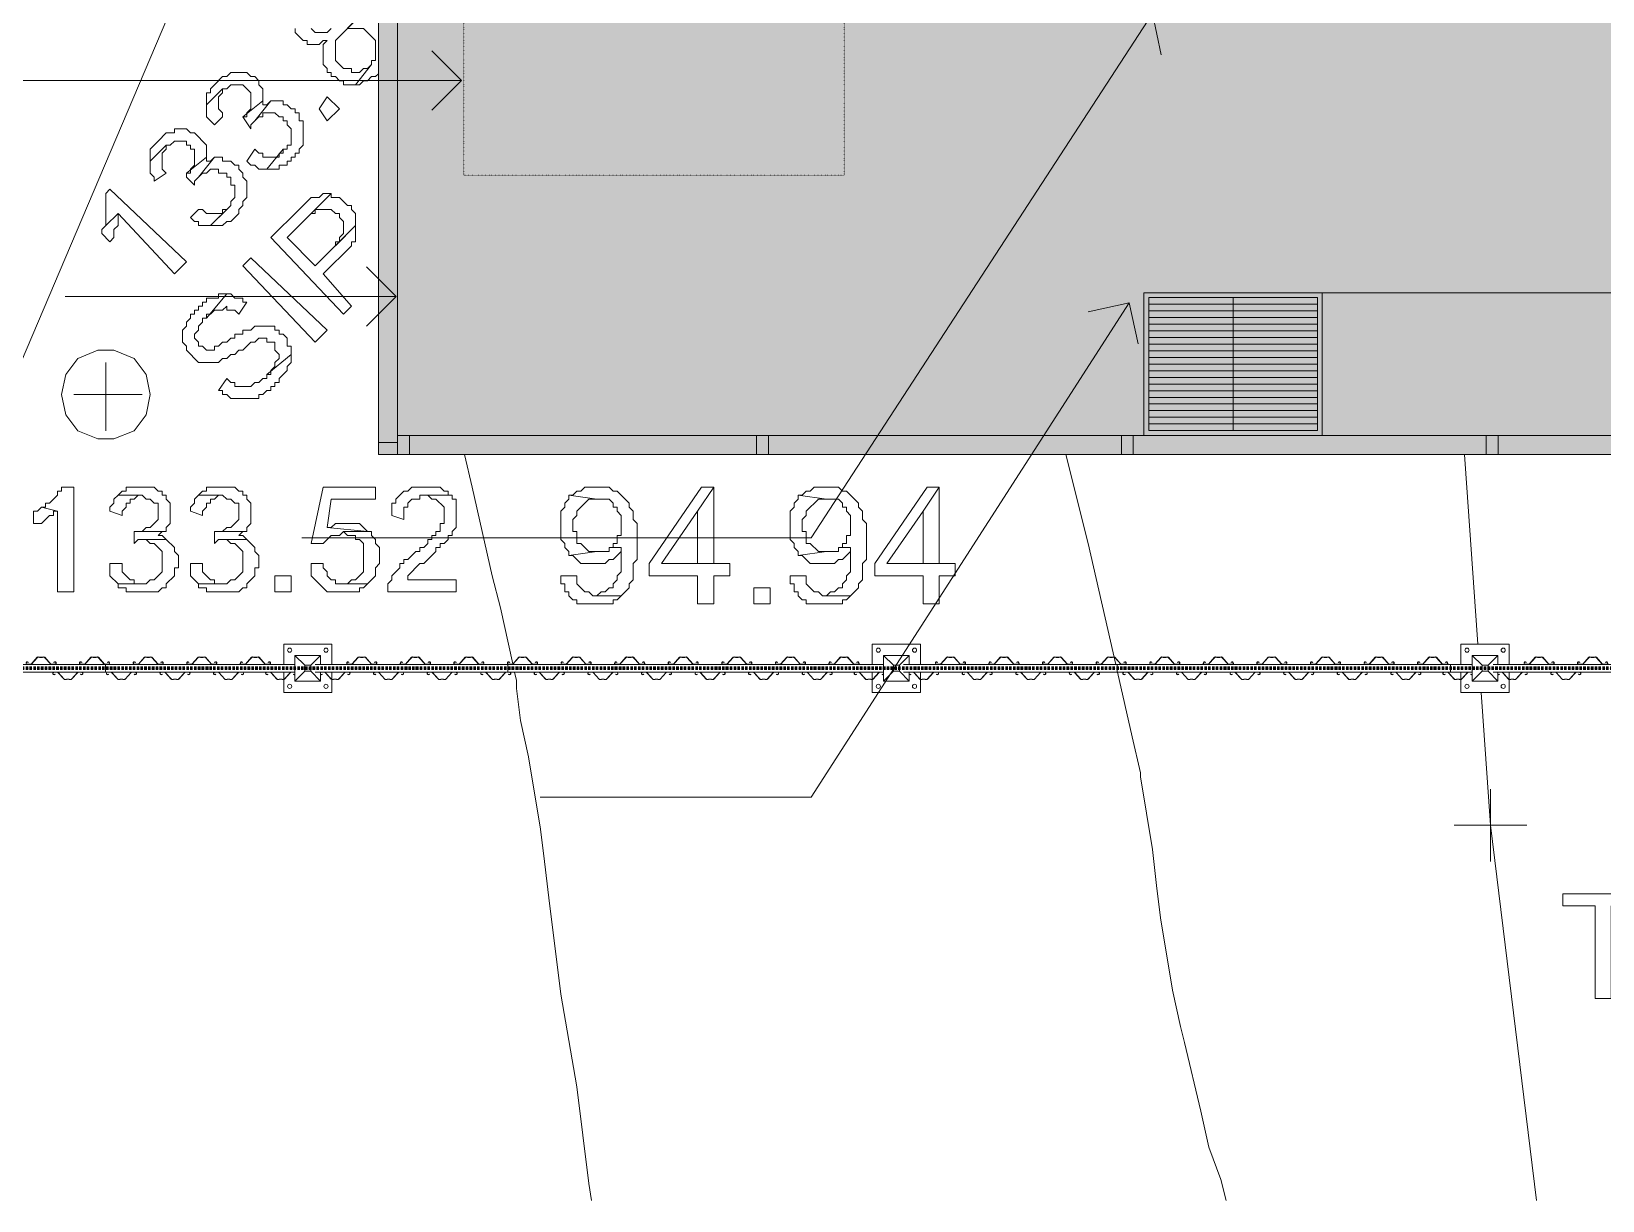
# Model space of a CAD drawing. Header units: millimetres. Extents: x -3370 to 37592, y -25802 to 13127.
# Drawn here: x 824 to 7433, y -12431 to -7512 of the extents above; entities that cross this region are included whole.
import ezdxf

# ---------------------------------------------------------------- set-up
doc = ezdxf.new("R2010")
doc.units = ezdxf.units.MM
doc.linetypes.add('Boundary', pattern=[16, 10, -3, 0, -3])
doc.linetypes.add('Dot - Tight', pattern=[1, 0, -1])
for name, color, linetype, lineweight in [('2 Hoop survey', 8, 'Continuous', 9), ('A-DETL', 90, 'Continuous', 9), ('A-DETL-GENF', 92, 'Continuous', 9), ('A-DETL-HDLN', 90, 'Dot - Tight', 9), ('A-FLOR-HRAL', 11, 'Continuous', 9), ('A-GLAZ-CWMG', 51, 'Continuous', 9), ('C-PROP-LINE', 91, 'Boundary', 70), ('G-ANNO-TEXT', 231, 'Continuous', 9), ('LG Furniture_dwg _2_', 8, 'Continuous', 9), ('图层 01', 7, 'Continuous', 9), ('默认', 18, 'Continuous', 9)]:
    doc.layers.add(name, color=color, linetype=linetype, lineweight=lineweight)

# ---------------------------------------------------------------- blocks, each defined once
blk = doc.blocks.new('Rectangular Mullion - Frame 50 x 150mm-2345534-Lower Ground Floor')
at = {"layer": 'A-GLAZ-CWMG'}
for p, q in [((0, 40), (-50, 40)), ((-50, 40), (-50, -40)), ((0, -40), (0, 40)), ((-50, -40), (0, -40))]:
    blk.add_line(p, q, dxfattribs=at)
blk = doc.blocks.new('2 Hoop survey-1260670-Lower Ground Floor')
at = {"layer": '默认', "color": 9}
for p, q in [((49567.3, 1284.2), (49567.3, 996.3)), ((49567.3, 1148.7), (49431.8, 1148.7)), ((49567.3, 1148.7), (49719.7, 1148.7)), ((55338.5, 98.9), (55282.3, 897.3)), ((51279.6, 13.2), (51279.3, 14.6)), ((55392, -510.7), (55392, -815.5)), ((55392, -663.1), (55239.7, -663.1)), ((55392, -663.1), (55544.4, -663.1))]:
    blk.add_line(p, q, dxfattribs=at)
at = {"layer": '默认', "color": 9, "flags": 128}
for points in [[(48819.4, 34.1), (48805.3, 335.9), (49894.5, 2897.3)], [(50634, 2740.4), (50583.2, 2689.6), (50651, 2689.6), (50701.8, 2638.8), (50701.8, 2554.1), (50684.8, 2554.1), (50684.8, 2537.2), (50617.1, 2452.5), (50634, 2452.5), (50651, 2469.4), (50667.9, 2469.4), (50684.8, 2486.4), (50701.8, 2486.4), (50714.1, 2498.7)], [(51279.1, 15.5), (51260.5, 98.9), (51226.7, 251.3), (51192.8, 386.7), (51108.1, 759.3), (51076.3, 897.3)], [(53815.5, 13.2), (53698.8, 522.2), (53605, 897.3)], [(51610.4, -2242), (51599.2, -2170), (51548.4, -1763.7), (51480.7, -1374.2), (51429.9, -967.8), (51412.9, -815.5), (51396, -680), (51345.2, -375.2), (51311.3, -222.8), (51294.4, -87.4), (51294.4, -53.5), (51286.6, -18.6)], [(54279.8, -2242), (54257.6, -2153.1), (54206.8, -2017.7), (54172.9, -1865.3), (54105.2, -1577.4), (54088.3, -1509.7), (54054.4, -1357.3), (54003.6, -1052.5), (53986.7, -917), (53969.7, -764.7), (53918.9, -459.9), (53918.9, -442.9), (53885.1, -290.6), (53822.7, -18.6)], [(55585.1, -2242), (55392, -663.1), (55352.8, -104.3)]]:
    blk.add_lwpolyline(points, dxfattribs=at)
at = {"layer": '默认', "color": 9}
for points in [[(50363.1, 2689.6), (50363.1, 2672.6), (50397, 2638.8), (50413.9, 2638.8), (50413.9, 2621.8), (50464.7, 2621.8), (50481.6, 2638.8), (50498.6, 2638.8), (50481.6, 2621.8), (50481.6, 2537.2), (50498.6, 2520.2), (50498.6, 2503.3), (50515.5, 2503.3), (50515.5, 2486.4), (50532.4, 2486.4), (50549.4, 2469.4), (50566.3, 2469.4), (50566.3, 2452.5), (50617.1, 2452.5), (50684.8, 2537.2), (50667.9, 2520.2), (50651, 2520.2), (50634, 2503.3), (50600.2, 2503.3), (50600.2, 2520.2), (50566.3, 2520.2), (50532.4, 2554.1), (50532.4, 2638.8), (50634, 2740.4)], [(50515.5, 2689.6), (50498.6, 2672.6), (50447.8, 2672.6), (50430.9, 2689.6)]]:
    blk.add_lwpolyline(points, dxfattribs=at)
for points in [[(50024.5, 2452.5), (50007.5, 2435.6), (50007.5, 2418.6), (49990.6, 2418.6), (49990.6, 2367.8), (50058.3, 2435.6), (50075.3, 2435.6), (50092.2, 2452.5), (50143, 2452.5), (50176.9, 2418.6), (50176.9, 2350.9), (50159.9, 2334), (50159.9, 2317), (50143, 2317), (50227.7, 2384.8), (50227.7, 2435.6), (50210.7, 2452.5), (50210.7, 2469.4), (50193.8, 2486.4), (50176.9, 2486.4), (50159.9, 2503.3), (50092.2, 2503.3), (50075.3, 2486.4), (50058.3, 2486.4)], [(49990.6, 2367.8), (49990.6, 2317), (50024.5, 2283.2), (50058.3, 2317), (50058.3, 2334), (50041.4, 2350.9), (50041.4, 2401.7), (50058.3, 2418.6), (50058.3, 2435.6)], [(50143, 2317), (50176.9, 2266.2), (50176.9, 2283.2), (50193.8, 2300.1), (50261.5, 2384.8), (50244.6, 2367.8), (50227.7, 2367.8), (50227.7, 2384.8)], [(50261.5, 2384.8), (50193.8, 2300.1), (50210.7, 2317), (50227.7, 2317), (50227.7, 2334), (50278.5, 2334), (50295.4, 2317), (50312.3, 2317), (50312.3, 2300.1), (50329.3, 2300.1), (50329.3, 2283.2), (50346.2, 2266.2), (50346.2, 2198.5), (50329.3, 2198.5), (50329.3, 2181.6), (50312.3, 2181.6), (50244.6, 2096.9), (50295.4, 2096.9), (50295.4, 2113.9), (50329.3, 2113.9), (50329.3, 2130.8), (50346.2, 2130.8), (50346.2, 2147.7), (50363.1, 2147.7), (50363.1, 2164.6), (50380.1, 2164.6), (50380.1, 2181.6), (50397, 2198.5), (50397, 2300.1), (50380.1, 2300.1), (50380.1, 2334), (50363.1, 2334), (50363.1, 2350.9), (50346.2, 2350.9), (50329.3, 2367.8), (50312.3, 2367.8), (50312.3, 2384.8)], [(50498.6, 2300.1), (50464.7, 2350.9), (50498.6, 2401.7), (50549.4, 2350.9)], [(49787.4, 2215.4), (49753.6, 2181.6), (49753.6, 2130.8), (49821.3, 2198.5), (49838.2, 2198.5), (49855.1, 2215.4), (49905.9, 2215.4), (49905.9, 2198.5), (49922.9, 2198.5), (49922.9, 2181.6), (49939.8, 2181.6), (49939.8, 2113.9), (49922.9, 2096.9), (49922.9, 2080), (49905.9, 2080), (49990.6, 2147.7), (49990.6, 2198.5), (49939.8, 2249.3), (49922.9, 2249.3), (49905.9, 2266.2), (49855.1, 2266.2), (49855.1, 2249.3), (49821.3, 2249.3)], [(49753.6, 2130.8), (49753.6, 2080), (49770.5, 2063.1), (49770.5, 2046.1), (49821.3, 2080), (49804.4, 2096.9), (49804.4, 2164.6), (49821.3, 2181.6), (49821.3, 2198.5)], [(50193.8, 2181.6), (50159.9, 2130.8), (50176.9, 2113.9), (50193.8, 2113.9), (50210.7, 2096.9), (50244.6, 2096.9), (50312.3, 2181.6), (50312.3, 2164.6), (50295.4, 2164.6), (50295.4, 2147.7), (50227.7, 2147.7), (50227.7, 2164.6), (50210.7, 2164.6)], [(49905.9, 2063.1), (49939.8, 2029.2), (49939.8, 2046.1), (49956.7, 2063.1), (50024.5, 2147.7), (50007.5, 2130.8), (49990.6, 2130.8), (49990.6, 2147.7), (49905.9, 2080)], [(50024.5, 2147.7), (49956.7, 2063.1), (49973.7, 2080), (49990.6, 2080), (50007.5, 2096.9), (50041.4, 2096.9), (50041.4, 2080), (50075.3, 2080), (50075.3, 2063.1), (50092.2, 2063.1), (50092.2, 2029.2), (50109.1, 2029.2), (50109.1, 1978.4), (50092.2, 1961.5), (50092.2, 1944.5), (50007.5, 1859.9), (50058.3, 1859.9), (50075.3, 1876.8), (50092.2, 1876.8), (50126.1, 1910.7), (50126.1, 1927.6), (50143, 1944.5), (50143, 1961.5), (50159.9, 1978.4), (50159.9, 2046.1), (50143, 2063.1), (50143, 2080), (50126.1, 2096.9), (50126.1, 2113.9), (50109.1, 2113.9), (50092.2, 2130.8), (50058.3, 2130.8), (50058.3, 2147.7)], [(49584.2, 2012.3), (49567.3, 1995.3), (49567.3, 1859.9), (49618.1, 1910.7), (49855.1, 1656.7), (49905.9, 1707.5)], [(50380.1, 1927.6), (50261.5, 1809.1), (50566.3, 1487.4), (50600.2, 1521.2), (50481.6, 1656.7), (50600.2, 1775.2), (50600.2, 1792.1), (50617.1, 1792.1), (50617.1, 1859.9), (50447.8, 1690.5), (50329.3, 1809.1), (50515.5, 1995.3), (50481.6, 1995.3), (50464.7, 1978.4), (50430.9, 1978.4)], [(50515.5, 1995.3), (50430.9, 1910.7), (50447.8, 1910.7), (50447.8, 1927.6), (50515.5, 1927.6), (50532.4, 1910.7), (50549.4, 1910.7), (50549.4, 1893.7), (50566.3, 1876.8), (50566.3, 1826), (50549.4, 1809.1), (50549.4, 1792.1), (50532.4, 1792.1), (50532.4, 1775.2), (50617.1, 1859.9), (50617.1, 1910.7), (50600.2, 1927.6), (50600.2, 1944.5), (50583.2, 1944.5), (50549.4, 1978.4), (50515.5, 1978.4)], [(49956.7, 1927.6), (49922.9, 1893.7), (49939.8, 1876.8), (49956.7, 1876.8), (49956.7, 1859.9), (50007.5, 1859.9), (50075.3, 1927.6), (50058.3, 1927.6), (50058.3, 1910.7), (49990.6, 1910.7), (49973.7, 1927.6)], [(49567.3, 1859.9), (49550.4, 1842.9), (49550.4, 1826), (49584.2, 1792.1), (49601.2, 1809.1), (49601.2, 1842.9), (49618.1, 1859.9), (49618.1, 1910.7)], [(50447.8, 1368.8), (50143, 1690.5), (50176.9, 1724.4), (50498.6, 1419.6)], [(49956.7, 1504.3), (49939.8, 1504.3), (49939.8, 1487.4), (49922.9, 1487.4), (49922.9, 1470.4), (49905.9, 1453.5), (49905.9, 1436.6), (49889, 1419.6), (49889, 1368.8), (49905.9, 1351.9), (49905.9, 1335), (49956.7, 1284.2), (50041.4, 1284.2), (50058.3, 1301.1), (50075.3, 1301.1), (50092.2, 1318), (50109.1, 1318), (50126.1, 1335), (50143, 1335), (50176.9, 1368.8), (50193.8, 1368.8), (50210.7, 1385.8), (50244.6, 1385.8), (50244.6, 1368.8), (50278.5, 1368.8), (50278.5, 1335), (50295.4, 1318), (50295.4, 1301.1), (50278.5, 1284.2), (50278.5, 1267.2), (50261.5, 1250.3), (50261.5, 1233.4), (50244.6, 1233.4), (50346.2, 1318), (50346.2, 1351.9), (50329.3, 1351.9), (50329.3, 1385.8), (50312.3, 1402.7), (50295.4, 1402.7), (50295.4, 1419.6), (50278.5, 1419.6), (50278.5, 1436.6), (50193.8, 1436.6), (50176.9, 1419.6), (50143, 1419.6), (50143, 1402.7), (50109.1, 1402.7), (50109.1, 1385.8), (50092.2, 1385.8), (50075.3, 1368.8), (50058.3, 1368.8), (50041.4, 1351.9), (50024.5, 1351.9), (50024.5, 1335), (49990.6, 1335), (49973.7, 1351.9), (49956.7, 1351.9), (49956.7, 1368.8), (49939.8, 1385.8), (49939.8, 1402.7), (49956.7, 1419.6), (49956.7, 1436.6), (49973.7, 1453.5), (49973.7, 1470.4), (49990.6, 1470.4), (50075.3, 1572), (50041.4, 1572), (50041.4, 1555.1), (49990.6, 1555.1), (49990.6, 1538.1), (49973.7, 1538.1), (49973.7, 1521.2), (49956.7, 1521.2)], [(50075.3, 1572), (49990.6, 1470.4), (49990.6, 1487.4), (50007.5, 1487.4), (50024.5, 1504.3), (50058.3, 1504.3), (50075.3, 1521.2), (50075.3, 1504.3), (50109.1, 1504.3), (50126.1, 1487.4), (50159.9, 1538.1), (50143, 1538.1), (50143, 1555.1), (50109.1, 1555.1), (50092.2, 1572)], [(49736.6, 1064), (49753.6, 1148.7), (49736.6, 1233.4), (49685.8, 1301.1), (49601.2, 1335), (49533.4, 1335), (49448.8, 1301.1), (49398, 1233.4), (49381, 1148.7), (49398, 1064), (49448.8, 996.3), (49533.4, 962.4), (49601.2, 962.4), (49685.8, 996.3)], [(50075.3, 1216.4), (50041.4, 1165.6), (50058.3, 1165.6), (50058.3, 1148.7), (50075.3, 1148.7), (50092.2, 1131.8), (50210.7, 1131.8), (50210.7, 1148.7), (50227.7, 1148.7), (50244.6, 1165.6), (50261.5, 1165.6), (50261.5, 1182.6), (50278.5, 1182.6), (50278.5, 1199.5), (50295.4, 1199.5), (50295.4, 1216.4), (50329.3, 1250.3), (50329.3, 1267.2), (50346.2, 1284.2), (50346.2, 1318), (50244.6, 1233.4), (50244.6, 1216.4), (50227.7, 1216.4), (50210.7, 1199.5), (50193.8, 1199.5), (50176.9, 1182.6), (50109.1, 1182.6), (50109.1, 1199.5), (50092.2, 1199.5)], [(49431.8, 759.3), (49381, 759.3), (49381, 742.3), (49364.1, 742.3), (49364.1, 725.4), (49330.2, 691.5), (49313.3, 691.5), (49313.3, 674.6), (49296.4, 674.6), (49364.1, 657.7), (49364.1, 319), (49431.8, 319)], [(49719.7, 759.3), (49652, 759.3), (49652, 742.3), (49635, 742.3), (49618.1, 725.4), (49719.7, 725.4), (49736.6, 708.5), (49753.6, 708.5), (49770.5, 691.5), (49787.4, 691.5), (49787.4, 623.8), (49753.6, 589.9), (49736.6, 589.9), (49719.7, 573), (49821.3, 573), (49821.3, 589.9), (49838.2, 606.9), (49838.2, 691.5), (49821.3, 708.5), (49821.3, 725.4), (49804.4, 725.4), (49804.4, 742.3), (49787.4, 742.3), (49770.5, 759.3)], [(50058.3, 759.3), (49990.6, 759.3), (49990.6, 742.3), (49973.7, 742.3), (49956.7, 725.4), (50058.3, 725.4), (50075.3, 708.5), (50092.2, 708.5), (50109.1, 691.5), (50126.1, 691.5), (50126.1, 623.8), (50092.2, 589.9), (50075.3, 589.9), (50058.3, 573), (50159.9, 573), (50159.9, 589.9), (50176.9, 606.9), (50176.9, 691.5), (50159.9, 708.5), (50159.9, 725.4), (50143, 725.4), (50143, 742.3), (50126.1, 742.3), (50109.1, 759.3)], [(50701.8, 759.3), (50481.6, 759.3), (50430.9, 522.2), (50481.6, 522.2), (50515.5, 556.1), (50549.4, 556.1), (50566.3, 573), (50667.9, 573), (50498.6, 589.9), (50515.5, 708.5), (50701.8, 708.5)], [(50905, 759.3), (50854.2, 759.3), (50837.2, 742.3), (50820.3, 742.3), (50786.4, 708.5), (50786.4, 691.5), (50769.5, 691.5), (50769.5, 640.7), (50820.3, 623.8), (50820.3, 674.6), (50837.2, 674.6), (50837.2, 691.5), (50854.2, 708.5), (50888, 708.5), (50888, 725.4), (51006.6, 725.4), (51006.6, 742.3), (50989.6, 742.3), (50972.7, 759.3)], [(51633.1, 759.3), (51582.3, 759.3), (51565.3, 742.3), (51548.4, 742.3), (51531.5, 725.4), (51514.5, 725.4), (51633.1, 708.5), (51683.8, 708.5), (51700.8, 691.5), (51700.8, 674.6), (51717.7, 674.6), (51717.7, 657.7), (51734.6, 640.7), (51734.6, 556.1), (51717.7, 556.1), (51717.7, 522.2), (51700.8, 522.2), (51700.8, 505.3), (51734.6, 505.3), (51734.6, 403.7), (51717.7, 386.7), (51717.7, 369.8), (51700.8, 352.9), (51700.8, 335.9), (51683.8, 335.9), (51666.9, 319), (51650, 319), (51633.1, 302.1), (51734.6, 302.1), (51768.5, 335.9), (51768.5, 352.9), (51785.4, 369.8), (51785.4, 437.5), (51802.4, 454.5), (51802.4, 606.9), (51785.4, 623.8), (51785.4, 657.7), (51768.5, 674.6), (51768.5, 691.5), (51717.7, 742.3), (51700.8, 742.3), (51683.8, 759.3)], [(52124.1, 759.3), (52056.4, 657.7), (52056.4, 437.5), (52124.1, 437.5), (52124.1, 759.3), (52073.3, 759.3), (51853.2, 437.5), (51853.2, 386.7), (52056.4, 386.7), (52056.4, 268.2), (52124.1, 268.2), (52124.1, 386.7), (52191.8, 386.7), (52191.8, 437.5), (51904, 437.5), (52056.4, 657.7)], [(52598.2, 759.3), (52547.4, 759.3), (52530.5, 742.3), (52513.5, 742.3), (52496.6, 725.4), (52479.7, 725.4), (52598.2, 708.5), (52649, 708.5), (52665.9, 691.5), (52665.9, 674.6), (52682.9, 674.6), (52682.9, 657.7), (52699.8, 640.7), (52699.8, 556.1), (52682.9, 556.1), (52682.9, 522.2), (52665.9, 522.2), (52665.9, 505.3), (52699.8, 505.3), (52699.8, 403.7), (52682.9, 386.7), (52682.9, 369.8), (52665.9, 352.9), (52665.9, 335.9), (52649, 335.9), (52632.1, 319), (52615.1, 319), (52598.2, 302.1), (52699.8, 302.1), (52733.7, 335.9), (52733.7, 352.9), (52750.6, 369.8), (52750.6, 437.5), (52767.5, 454.5), (52767.5, 606.9), (52750.6, 623.8), (52750.6, 657.7), (52733.7, 674.6), (52733.7, 691.5), (52682.9, 742.3), (52665.9, 742.3), (52649, 759.3)], [(53072.3, 759.3), (53004.6, 657.7), (53004.6, 437.5), (53072.3, 437.5), (53072.3, 759.3), (53021.5, 759.3), (52801.4, 437.5), (52801.4, 386.7), (53004.6, 386.7), (53004.6, 268.2), (53072.3, 268.2), (53072.3, 386.7), (53140, 386.7), (53140, 437.5), (52852.2, 437.5), (53004.6, 657.7)], [(49296.4, 674.6), (49279.4, 657.7), (49262.5, 657.7), (49262.5, 606.9), (49296.4, 606.9), (49330.2, 640.7), (49347.2, 640.7), (49347.2, 657.7), (49364.1, 657.7)], [(49618.1, 725.4), (49601.2, 708.5), (49601.2, 691.5), (49584.2, 674.6), (49584.2, 657.7), (49635, 640.7), (49635, 657.7), (49652, 674.6), (49652, 691.5), (49668.9, 691.5), (49668.9, 708.5), (49685.8, 708.5), (49702.8, 725.4)], [(49956.7, 725.4), (49939.8, 708.5), (49939.8, 691.5), (49922.9, 674.6), (49922.9, 657.7), (49973.7, 640.7), (49973.7, 657.7), (49990.6, 674.6), (49990.6, 691.5), (50007.5, 691.5), (50007.5, 708.5), (50024.5, 708.5), (50041.4, 725.4)], [(51023.5, 725.4), (50921.9, 725.4), (50938.8, 708.5), (50955.8, 708.5), (50989.6, 674.6), (50989.6, 606.9), (50972.7, 606.9), (50972.7, 573), (50955.8, 573), (50955.8, 556.1), (50938.8, 556.1), (50938.8, 539.1), (50921.9, 539.1), (50921.9, 522.2), (50905, 505.3), (50888, 505.3), (50888, 488.3), (50871.1, 488.3), (50837.2, 454.5), (50820.3, 454.5), (50820.3, 437.5), (50803.4, 437.5), (50803.4, 420.6), (50769.5, 386.7), (50769.5, 369.8), (50752.6, 352.9), (50752.6, 319), (51040.4, 319), (51040.4, 369.8), (50837.2, 369.8), (50837.2, 386.7), (50888, 437.5), (50905, 437.5), (50955.8, 488.3), (50955.8, 505.3), (50972.7, 505.3), (50972.7, 522.2), (50989.6, 522.2), (51006.6, 539.1), (51006.6, 556.1), (51023.5, 556.1), (51023.5, 573), (51040.4, 589.9), (51040.4, 708.5), (51023.5, 708.5)], [(51514.5, 725.4), (51514.5, 708.5), (51497.6, 691.5), (51497.6, 674.6), (51480.7, 657.7), (51480.7, 539.1), (51497.6, 522.2), (51497.6, 505.3), (51514.5, 488.3), (51514.5, 471.4), (51633.1, 488.3), (51599.2, 488.3), (51565.3, 522.2), (51548.4, 522.2), (51548.4, 573), (51531.5, 573), (51531.5, 623.8), (51548.4, 640.7), (51548.4, 657.7), (51599.2, 708.5), (51633.1, 708.5)], [(52479.7, 725.4), (52479.7, 708.5), (52462.7, 691.5), (52462.7, 674.6), (52445.8, 657.7), (52445.8, 539.1), (52462.7, 522.2), (52462.7, 505.3), (52479.7, 488.3), (52479.7, 471.4), (52598.2, 488.3), (52564.3, 488.3), (52530.5, 522.2), (52513.5, 522.2), (52513.5, 573), (52496.6, 573), (52496.6, 623.8), (52513.5, 640.7), (52513.5, 657.7), (52564.3, 708.5), (52598.2, 708.5)], [(50583.2, 606.9), (50532.4, 606.9), (50515.5, 589.9), (50498.6, 589.9), (50667.9, 573), (50634, 606.9)], [(49821.3, 539.1), (49736.6, 539.1), (49753.6, 522.2), (49770.5, 522.2), (49804.4, 488.3), (49804.4, 403.7), (49770.5, 369.8), (49753.6, 369.8), (49736.6, 352.9), (49618.1, 352.9), (49618.1, 335.9), (49652, 335.9), (49652, 319), (49787.4, 319), (49804.4, 335.9), (49821.3, 335.9), (49821.3, 352.9), (49855.1, 386.7), (49855.1, 420.6), (49872.1, 420.6), (49872.1, 471.4), (49855.1, 488.3), (49855.1, 505.3)], [(49685.8, 573), (49685.8, 522.2), (49702.8, 539.1), (49821.3, 539.1), (49804.4, 556.1), (49787.4, 556.1), (49804.4, 573)], [(50159.9, 539.1), (50075.3, 539.1), (50092.2, 522.2), (50109.1, 522.2), (50143, 488.3), (50143, 403.7), (50109.1, 369.8), (50092.2, 369.8), (50075.3, 352.9), (49956.7, 352.9), (49956.7, 335.9), (49990.6, 335.9), (49990.6, 319), (50126.1, 319), (50143, 335.9), (50159.9, 335.9), (50159.9, 352.9), (50193.8, 386.7), (50193.8, 420.6), (50210.7, 420.6), (50210.7, 471.4), (50193.8, 488.3), (50193.8, 505.3)], [(50024.5, 573), (50024.5, 522.2), (50041.4, 539.1), (50159.9, 539.1), (50143, 556.1), (50126.1, 556.1), (50143, 573)], [(50684.8, 573), (50566.3, 573), (50583.2, 556.1), (50617.1, 556.1), (50617.1, 539.1), (50634, 539.1), (50651, 522.2), (50651, 403.7), (50617.1, 369.8), (50600.2, 369.8), (50583.2, 352.9), (50667.9, 352.9), (50701.8, 386.7), (50701.8, 420.6), (50718.7, 437.5), (50718.7, 505.3), (50701.8, 522.2), (50701.8, 539.1), (50684.8, 556.1)], [(51683.8, 505.3), (51683.8, 488.3), (51633.1, 488.3), (51514.5, 471.4), (51531.5, 471.4), (51565.3, 437.5), (51666.9, 437.5), (51683.8, 454.5), (51700.8, 454.5), (51734.6, 488.3), (51734.6, 505.3)], [(52649, 505.3), (52649, 488.3), (52598.2, 488.3), (52479.7, 471.4), (52496.6, 471.4), (52530.5, 437.5), (52632.1, 437.5), (52649, 454.5), (52665.9, 454.5), (52699.8, 488.3), (52699.8, 505.3)], [(49635, 437.5), (49584.2, 437.5), (49584.2, 386.7), (49618.1, 352.9), (49685.8, 352.9), (49685.8, 369.8), (49668.9, 369.8), (49635, 403.7)], [(49973.7, 437.5), (49922.9, 437.5), (49922.9, 386.7), (49956.7, 352.9), (50024.5, 352.9), (50024.5, 369.8), (50007.5, 369.8), (49973.7, 403.7)], [(50481.6, 437.5), (50430.9, 437.5), (50430.9, 386.7), (50498.6, 319), (50634, 319), (50634, 335.9), (50651, 335.9), (50667.9, 352.9), (50532.4, 352.9), (50532.4, 369.8), (50515.5, 369.8), (50498.6, 386.7), (50498.6, 403.7), (50481.6, 420.6)], [(50278.5, 319), (50278.5, 386.7), (50346.2, 386.7), (50346.2, 319)], [(51548.4, 386.7), (51480.7, 386.7), (51480.7, 352.9), (51497.6, 352.9), (51497.6, 319), (51514.5, 319), (51514.5, 302.1), (51531.5, 285.2), (51548.4, 285.2), (51548.4, 268.2), (51700.8, 268.2), (51700.8, 285.2), (51717.7, 285.2), (51734.6, 302.1), (51616.1, 302.1), (51599.2, 319), (51582.3, 319), (51548.4, 352.9)], [(52293.4, 268.2), (52293.4, 335.9), (52361.1, 335.9), (52361.1, 268.2)], [(52513.5, 386.7), (52445.8, 386.7), (52445.8, 352.9), (52462.7, 352.9), (52462.7, 319), (52479.7, 319), (52479.7, 302.1), (52496.6, 285.2), (52513.5, 285.2), (52513.5, 268.2), (52665.9, 268.2), (52665.9, 285.2), (52682.9, 285.2), (52699.8, 302.1), (52581.3, 302.1), (52564.3, 319), (52547.4, 319), (52513.5, 352.9)], [(56052.4, -950.9), (55696.8, -950.9), (55696.8, -1001.7), (55832.3, -1001.7), (55832.3, -1391.2), (55900, -1391.2), (55900, -1001.7), (56052.4, -1001.7)]]:
    blk.add_lwpolyline(points, close=True, dxfattribs=at)
blk = doc.blocks.new('栏杆扶手 - Left Side-1798714-Lower Ground Floor')
at = {"layer": 'A-FLOR-HRAL'}
for p, q in [((-15.9, 57.8), (-15.9, 43.2)), ((-15.1, 43.2), (-15.1, 57.8)), ((-14.8, 40.8), (13.9, 15.1)), ((14.4, 15.7), (-14.3, 41.4)), ((-6.8, 54.4), (-6.2, 53.8)), ((-15.9, -43.2), (-15.9, -57.8)), ((-15.1, -57.8), (-15.1, -43.2)), ((13.9, -15.1), (-14.8, -40.8)), ((-14.3, -41.4), (14.4, -15.7)), ((-6.2, -53.8), (-6.8, -54.4))]:
    blk.add_line(p, q, dxfattribs=at)
for centre, radius, start, end in [((-10.2, 57.8), 5.65, 314.74048, 180), ((-12.7, 43.2), 3.17, 180, 228.15416), ((-10.2, 57.8), 4.86, 314.69807, 180), ((-12.7, 43.2), 2.38, 180, 228.15292), ((64.6, 0), 51, 166.51294, 193.48706), ((11.9, 12.6), 3.18, 346.51294, 50.78426), ((11.9, 12.6), 3.97, 346.51294, 50.78426), ((64.6, 0), 50.2, 166.51294, 193.48706), ((-12.7, -43.2), 3.17, 131.84584, 180), ((-10.2, -57.8), 5.65, 180, 45.25952), ((-12.7, -43.2), 2.38, 131.84708, 180), ((-10.2, -57.8), 4.86, 180, 45.30193), ((11.9, -12.6), 3.17, 309.21574, 13.48706), ((11.9, -12.6), 3.97, 309.21574, 13.48706)]:
    blk.add_arc(centre, radius, start, end, dxfattribs=at)
blk = doc.blocks.new('栏杆扶手 - Right Side-V1-Lower Ground Floor')
at = {"layer": 'A-FLOR-HRAL'}
for p, q in [((14.3, 41.4), (-14.4, 15.7)), ((-13.9, 15.1), (14.8, 40.8)), ((6.2, 53.8), (6.8, 54.4)), ((15.1, 57.8), (15.1, 43.2)), ((15.9, 43.2), (15.9, 57.8)), ((-14.4, -15.7), (14.3, -41.4)), ((14.8, -40.8), (-13.9, -15.1)), ((6.8, -54.4), (6.2, -53.8)), ((15.1, -43.2), (15.1, -57.8)), ((15.9, -57.8), (15.9, -43.2))]:
    blk.add_line(p, q, dxfattribs=at)
for centre, radius, start, end in [((-11.9, 12.6), 3.97, 129.21574, 193.48706), ((-64.6, 0), 50.2, 346.51294, 13.48706), ((-11.9, 12.6), 3.17, 129.21574, 193.48706), ((-64.6, 0), 51, 346.51294, 13.48706), ((10.2, 57.8), 5.65, 360, 225.25952), ((10.2, 57.8), 4.86, 0, 225.30193), ((12.7, 43.2), 2.38, 311.84708, 0), ((12.7, 43.2), 3.17, 311.84584, 0), ((-11.9, -12.6), 3.97, 166.51294, 230.78426), ((-11.9, -12.6), 3.18, 166.51294, 230.78426), ((10.2, -57.8), 5.65, 134.74048, 360), ((10.2, -57.8), 4.86, 134.69807, 0), ((12.7, -43.2), 2.38, 0, 48.15292), ((12.7, -43.2), 3.17, 0, 48.15416)]:
    blk.add_arc(centre, radius, start, end, dxfattribs=at)
blk = doc.blocks.new('栏杆扶手 - Right Side-V2-Lower Ground Floor')
at = {"layer": 'A-FLOR-HRAL'}
for p, q in [((14.3, 41.4), (-14.4, 15.7)), ((-13.9, 15.1), (14.8, 40.8)), ((6.2, 53.8), (6.8, 54.4)), ((15.1, 57.8), (15.1, 43.2)), ((15.9, 43.2), (15.9, 57.8)), ((-14.4, -15.7), (14.3, -41.4)), ((14.8, -40.8), (-13.9, -15.1)), ((6.8, -54.4), (6.2, -53.8)), ((15.1, -43.2), (15.1, -57.8)), ((15.9, -57.8), (15.9, -43.2))]:
    blk.add_line(p, q, dxfattribs=at)
for centre, radius, start, end in [((-11.9, 12.6), 3.97, 129.21574, 193.48706), ((-64.6, 0), 50.2, 346.51294, 13.48706), ((-11.9, 12.6), 3.17, 129.21574, 193.48706), ((-64.6, 0), 51, 346.51294, 13.48706), ((10.2, 57.8), 5.65, 360, 225.25952), ((10.2, 57.8), 4.86, 0, 225.30193), ((12.7, 43.2), 2.38, 311.84708, 0), ((12.7, 43.2), 3.17, 311.84584, 0), ((-11.9, -12.6), 3.97, 166.51294, 230.78426), ((-11.9, -12.6), 3.18, 166.51294, 230.78426), ((10.2, -57.8), 5.65, 134.74048, 205.13408), ((10.2, -57.8), 4.86, 134.69807, 205.10492), ((12.7, -43.2), 2.38, 0, 48.15292), ((10.2, -57.8), 4.86, 331.83726, 0), ((12.7, -43.2), 3.17, 0, 48.15416), ((10.2, -57.8), 5.65, 345.92128, 360)]:
    blk.add_arc(centre, radius, start, end, dxfattribs=at)
blk = doc.blocks.new('栏杆扶手 - Surface-Mounted Center-1798717-Lower Ground Floor')
at = {"layer": 'A-FLOR-HRAL'}
for p, q in [((-15.875, 101.6), (-101.6, 101.6)), ((-101.6, 101.6), (-101.6, -101.6)), ((101.6, 101.6), (15.875, 101.6)), ((101.6, -101.6), (101.6, 101.6)), ((-53.975, 53.975), (53.975, 53.975)), ((-53.975, 53.975), (-12.7, 12.7)), ((-53.975, -53.975), (-53.975, 53.975)), ((53.975, 53.975), (-53.975, 53.975)), ((-53.975, 53.975), (-53.975, -53.975)), ((12.7, 12.7), (-12.7, 12.7)), ((-12.7, 12.7), (-12.7, -12.7)), ((12.7, 12.7), (53.975, 53.975)), ((12.7, -12.7), (12.7, 12.7)), ((53.975, 53.975), (53.975, -53.975)), ((53.975, -53.975), (53.975, 53.975)), ((-53.975, -53.975), (-12.7, -12.7)), ((-15.875, -53.975), (-53.975, -53.975)), ((-53.975, -53.975), (-15.875, -53.975)), ((-12.7, -12.7), (12.7, -12.7)), ((53.975, -53.975), (12.7, -12.7)), ((53.975, -53.975), (15.875, -53.975)), ((15.875, -53.975), (53.975, -53.975)), ((-101.6, -101.6), (-15.875, -101.6)), ((15.875, -101.6), (101.6, -101.6))]:
    blk.add_line(p, q, dxfattribs=at)
for centre, start, end in [((-76.2, 76.2), 0, 180), ((-76.2, 76.2), 180, 0), ((76.2, 76.2), 0, 180), ((76.2, 76.2), 180, 0), ((-76.2, -76.2), 0, 180), ((-76.2, -76.2), 180, 0), ((76.2, -76.2), 0, 180), ((76.2, -76.2), 180, 0)]:
    blk.add_arc(centre, 8.731, start, end, dxfattribs=at)
blk = doc.blocks.new('栏杆扶手 - Right Side-1798712-Lower Ground Floor')
at = {"layer": 'A-FLOR-HRAL'}
for p, q in [((14.3, 41.4), (-14.4, 15.7)), ((-13.9, 15.1), (14.8, 40.8)), ((6.2, 53.8), (6.8, 54.4)), ((15.1, 57.8), (15.1, 43.2)), ((15.9, 43.2), (15.9, 57.8)), ((-14.4, -15.7), (14.3, -41.4)), ((14.8, -40.8), (-13.9, -15.1)), ((6.8, -54.4), (6.2, -53.8)), ((15.1, -43.2), (15.1, -57.8)), ((15.9, -57.8), (15.9, -43.2))]:
    blk.add_line(p, q, dxfattribs=at)
for centre, radius, start, end in [((-11.9, 12.6), 3.97, 129.21574, 193.48706), ((-64.6, 0), 50.2, 346.51294, 13.48706), ((-11.9, 12.6), 3.17, 129.21574, 193.48706), ((-64.6, 0), 51, 346.51294, 13.48706), ((10.2, 57.8), 5.65, 154.86592, 225.25952), ((10.2, 57.8), 4.86, 154.89508, 225.30193), ((12.7, 43.2), 2.38, 311.84708, 0), ((10.2, 57.8), 4.86, 0, 28.16274), ((12.7, 43.2), 3.17, 311.84584, 0), ((10.2, 57.8), 5.65, 360, 14.07872), ((-11.9, -12.6), 3.97, 166.51294, 230.78426), ((-11.9, -12.6), 3.18, 166.51294, 230.78426), ((10.2, -57.8), 5.65, 134.74048, 360), ((10.2, -57.8), 4.86, 134.69807, 0), ((12.7, -43.2), 2.38, 0, 48.15292), ((12.7, -43.2), 3.17, 0, 48.15416)]:
    blk.add_arc(centre, radius, start, end, dxfattribs=at)
blk = doc.blocks.new('栏杆扶手 - 栏杆扶手-2236474-Lower Ground Floor')
at = {"layer": 'A-FLOR-HRAL'}
for p, q in [((1135.1, -10175.8), (-449.2, -10175.8)), ((1135.1, -10207.5), (1135.1, -10175.8)), ((1932.7, -10175.8), (1135.1, -10175.8)), ((2828.4, -10175.8), (2017.4, -10175.8)), ((2828.4, -10207.5), (2828.4, -10175.8)), ((3669.9, -10175.8), (2828.4, -10175.8)), ((4409, -10175.8), (3669.9, -10175.8)), ((5391.2, -10175.8), (4493.2, -10175.8)), ((5391.2, -10207.5), (5391.2, -10175.8)), ((6793.8, -10175.8), (5391.2, -10175.8)), ((6793.8, -10207.5), (6793.8, -10175.8)), ((6885.3, -10175.8), (6793.8, -10175.8)), ((8596.1, -10175.8), (6972.9, -10175.8)), ((1135.1, -10207.5), (-449.2, -10207.5)), ((1932.7, -10207.5), (1135.1, -10207.5)), ((2828.4, -10207.5), (2017.4, -10207.5)), ((3669.9, -10207.5), (2828.4, -10207.5)), ((4409, -10207.5), (3669.9, -10207.5)), ((5391.2, -10207.5), (4493.2, -10207.5)), ((6793.8, -10207.5), (5391.2, -10207.5)), ((6885.3, -10207.5), (6793.8, -10207.5)), ((8596.1, -10207.5), (6972.9, -10207.5))]:
    blk.add_line(p, q, dxfattribs=at)
at = {"rotation": 89.99999999999982}
for name, p in [('栏杆扶手 - Surface-Mounted Center-1798717-Lower Ground Floor', (1986.6, -10191.6)), ('栏杆扶手 - Surface-Mounted Center-1798717-Lower Ground Floor', (4462.9, -10191.6)), ('栏杆扶手 - Surface-Mounted Center-1798717-Lower Ground Floor', (6939.2, -10191.6)), ('栏杆扶手 - Left Side-1798714-Lower Ground Floor', (864.3, -10159.8)), ('栏杆扶手 - Left Side-1798714-Lower Ground Floor', (1089.7, -10159.8)), ('栏杆扶手 - Left Side-1798714-Lower Ground Floor', (1315.1, -10159.8)), ('栏杆扶手 - Left Side-1798714-Lower Ground Floor', (1540.5, -10159.8)), ('栏杆扶手 - Left Side-1798714-Lower Ground Floor', (1765.9, -10159.8)), ('栏杆扶手 - Left Side-1798714-Lower Ground Floor', (2213.6, -10159.8)), ('栏杆扶手 - Left Side-1798714-Lower Ground Floor', (2439, -10159.8)), ('栏杆扶手 - Left Side-1798714-Lower Ground Floor', (2664.4, -10159.8)), ('栏杆扶手 - Left Side-1798714-Lower Ground Floor', (2889.8, -10159.8)), ('栏杆扶手 - Left Side-1798714-Lower Ground Floor', (3115.2, -10159.8)), ('栏杆扶手 - Left Side-1798714-Lower Ground Floor', (3340.6, -10159.8)), ('栏杆扶手 - Left Side-1798714-Lower Ground Floor', (3566, -10159.8)), ('栏杆扶手 - Left Side-1798714-Lower Ground Floor', (3791.4, -10159.8)), ('栏杆扶手 - Left Side-1798714-Lower Ground Floor', (4016.8, -10159.8)), ('栏杆扶手 - Left Side-1798714-Lower Ground Floor', (4242.2, -10159.8)), ('栏杆扶手 - Left Side-1798714-Lower Ground Floor', (4689.9, -10159.8)), ('栏杆扶手 - Left Side-1798714-Lower Ground Floor', (4915.3, -10159.8)), ('栏杆扶手 - Left Side-1798714-Lower Ground Floor', (5140.7, -10159.8)), ('栏杆扶手 - Left Side-1798714-Lower Ground Floor', (5366.1, -10159.8)), ('栏杆扶手 - Left Side-1798714-Lower Ground Floor', (5591.5, -10159.8)), ('栏杆扶手 - Left Side-1798714-Lower Ground Floor', (5816.9, -10159.8)), ('栏杆扶手 - Left Side-1798714-Lower Ground Floor', (6042.3, -10159.8)), ('栏杆扶手 - Left Side-1798714-Lower Ground Floor', (6267.7, -10159.8)), ('栏杆扶手 - Left Side-1798714-Lower Ground Floor', (6493.1, -10159.8)), ('栏杆扶手 - Left Side-1798714-Lower Ground Floor', (6718.5, -10159.8)), ('栏杆扶手 - Left Side-1798714-Lower Ground Floor', (7166.2, -10159.8)), ('栏杆扶手 - Left Side-1798714-Lower Ground Floor', (7391.6, -10159.8)), ('栏杆扶手 - Right Side-V1-Lower Ground Floor', (977, -10223.4)), ('栏杆扶手 - Right Side-V1-Lower Ground Floor', (1202.4, -10223.4)), ('栏杆扶手 - Right Side-V1-Lower Ground Floor', (1427.8, -10223.4)), ('栏杆扶手 - Right Side-V1-Lower Ground Floor', (1653.2, -10223.4)), ('栏杆扶手 - Right Side-V2-Lower Ground Floor', (1872.3, -10223.4)), ('栏杆扶手 - Right Side-1798712-Lower Ground Floor', (2100.9, -10223.4)), ('栏杆扶手 - Right Side-V1-Lower Ground Floor', (2326.3, -10223.4)), ('栏杆扶手 - Right Side-V1-Lower Ground Floor', (2551.7, -10223.4)), ('栏杆扶手 - Right Side-V1-Lower Ground Floor', (2777.1, -10223.4)), ('栏杆扶手 - Right Side-V1-Lower Ground Floor', (3002.5, -10223.4)), ('栏杆扶手 - Right Side-V1-Lower Ground Floor', (3227.9, -10223.4)), ('栏杆扶手 - Right Side-V1-Lower Ground Floor', (3453.3, -10223.4)), ('栏杆扶手 - Right Side-V1-Lower Ground Floor', (3678.7, -10223.4)), ('栏杆扶手 - Right Side-V1-Lower Ground Floor', (3904.1, -10223.4)), ('栏杆扶手 - Right Side-V1-Lower Ground Floor', (4129.5, -10223.4)), ('栏杆扶手 - Right Side-V2-Lower Ground Floor', (4348.6, -10223.4)), ('栏杆扶手 - Right Side-1798712-Lower Ground Floor', (4577.2, -10223.4)), ('栏杆扶手 - Right Side-V1-Lower Ground Floor', (4802.6, -10223.4)), ('栏杆扶手 - Right Side-V1-Lower Ground Floor', (5028, -10223.4)), ('栏杆扶手 - Right Side-V1-Lower Ground Floor', (5253.4, -10223.4)), ('栏杆扶手 - Right Side-V1-Lower Ground Floor', (5478.8, -10223.4)), ('栏杆扶手 - Right Side-V1-Lower Ground Floor', (5704.2, -10223.4)), ('栏杆扶手 - Right Side-V1-Lower Ground Floor', (5929.6, -10223.4)), ('栏杆扶手 - Right Side-V1-Lower Ground Floor', (6155, -10223.4)), ('栏杆扶手 - Right Side-V1-Lower Ground Floor', (6380.4, -10223.4)), ('栏杆扶手 - Right Side-V1-Lower Ground Floor', (6605.8, -10223.4)), ('栏杆扶手 - Right Side-V2-Lower Ground Floor', (6824.9, -10223.4)), ('栏杆扶手 - Right Side-1798712-Lower Ground Floor', (7053.5, -10223.4)), ('栏杆扶手 - Right Side-V1-Lower Ground Floor', (7278.9, -10223.4))]:
    blk.add_blockref(name, p, dxfattribs=at)
blk = doc.blocks.new('Rectangular Mullion - Frame 50 x 150mm-2343799-Lower Ground Floor')
at = {"layer": 'A-GLAZ-CWMG'}
for p, q in [((2284, -7341.6), (2364, -7341.6)), ((2284, -9241.6), (2284, -7341.6)), ((2364, -7341.6), (2364, -9241.6)), ((2364, -9241.6), (2284, -9241.6))]:
    blk.add_line(p, q, dxfattribs=at)
blk = doc.blocks.new('Rectangular Mullion - Frame 50 x 150mm-2344438-Lower Ground Floor')
at = {"layer": 'A-GLAZ-CWMG'}
for p, q in [((6994, -9291.6), (6994, -9211.6)), ((6994, -9211.6), (8454, -9211.6)), ((8454, -9211.6), (8454, -9291.6)), ((8454, -9291.6), (6994, -9291.6))]:
    blk.add_line(p, q, dxfattribs=at)
blk = doc.blocks.new('Rectangular Mullion - Frame 50 x 150mm-2344439-Lower Ground Floor')
at = {"layer": 'A-GLAZ-CWMG'}
for p, q in [((3924, -9291.6), (3924, -9211.6)), ((3924, -9211.6), (5409, -9211.6)), ((5409, -9211.6), (5409, -9291.6)), ((5409, -9291.6), (3924, -9291.6))]:
    blk.add_line(p, q, dxfattribs=at)
blk = doc.blocks.new('Rectangular Mullion - Frame 50 x 150mm-2345536-Lower Ground Floor')
at = {"layer": 'A-GLAZ-CWMG'}
for p, q in [((-50, -40), (-50, 40)), ((-50, 40), (0, 40)), ((0, 40), (0, -40)), ((0, -40), (-50, -40))]:
    blk.add_line(p, q, dxfattribs=at)
blk = doc.blocks.new('Rectangular Mullion - Frame 50 x 150mm-2345535-Lower Ground Floor')
at = {"layer": 'A-GLAZ-CWMG'}
for p, q in [((-25, -40), (-25, 40)), ((-25, 40), (25, 40)), ((25, 40), (25, -40)), ((25, -40), (-25, -40))]:
    blk.add_line(p, q, dxfattribs=at)
blk = doc.blocks.new('Family - ___-1140397-Lower Ground Floor')
at = {"layer": 'C-PROP-LINE'}
blk.add_line((-3370.2, -10191.6), (37591.9, -10191.6), dxfattribs=at)
blk = doc.blocks.new('LG Furniture_dwg _2__LG Furniture_dwg _2_-2222735-Lower Ground Floor-2333706-Lower Ground Floor')
at = {"layer": '图层 01', "color": 58}
for p, q in [((45768.4, -7926.2), (45768.4, -8486.2)), ((45413.4, -7954.2), (46123.4, -7954.2)), ((45413.4, -7982.2), (46123.4, -7982.2)), ((45413.4, -8010.2), (46123.4, -8010.2)), ((45413.4, -8038.2), (46123.4, -8038.2)), ((45413.4, -8066.2), (46123.4, -8066.2)), ((45413.4, -8094.2), (46123.4, -8094.2)), ((45413.4, -8122.2), (46123.4, -8122.2)), ((45413.4, -8150.2), (46123.4, -8150.2)), ((45413.4, -8178.2), (46123.4, -8178.2)), ((45413.4, -8206.2), (46123.4, -8206.2)), ((45413.4, -8234.2), (46123.4, -8234.2)), ((45413.4, -8262.2), (46123.4, -8262.2)), ((45413.4, -8290.2), (46123.4, -8290.2)), ((45413.4, -8318.2), (46123.4, -8318.2)), ((45413.4, -8346.2), (46123.4, -8346.2)), ((45413.4, -8374.2), (46123.4, -8374.2)), ((45413.4, -8402.2), (46123.4, -8402.2)), ((45413.4, -8430.2), (46123.4, -8430.2)), ((45413.4, -8458.2), (46123.4, -8458.2)), ((46172, -8506.2), (46271.8, -8506.2)), ((46321.8, -8506.2), (46421.5, -8506.2)), ((46471.5, -8506.2), (46571.3, -8506.2)), ((46621.3, -8506.2), (46721.1, -8506.2)), ((46771.1, -8506.2), (46870.8, -8506.2)), ((46920.8, -8506.2), (47020.6, -8506.2)), ((47070.6, -8506.2), (47170.3, -8506.2)), ((47220.3, -8506.2), (47320.1, -8506.2))]:
    blk.add_line(p, q, dxfattribs=at)
at = {"layer": '图层 01', "color": 58, "flags": 128}
blk.add_lwpolyline([(48393.4, -7972.9), (48393.4, -7906.2), (45393.4, -7906.2), (45393.4, -8506.2), (45393.4, -7906.2), (46143.4, -7906.2), (46143.4, -8506.2)], dxfattribs=at)
at = {"layer": '图层 01', "color": 58}
for points in [[(45413.4, -8486.2), (45413.4, -7926.2), (46123.4, -7926.2), (46123.4, -8486.2)], [(45523, -8506.2), (45423.2, -8506.2)], [(45672.8, -8506.2), (45573, -8506.2)], [(45822.5, -8506.2), (45722.8, -8506.2)], [(45972.3, -8506.2), (45872.5, -8506.2)], [(46122, -8506.2), (46022.3, -8506.2)]]:
    blk.add_lwpolyline(points, close=True, dxfattribs=at)
blk = doc.blocks.new('LG Furniture_dwg _2_-2222735-Lower Ground Floor')
blk.add_blockref('LG Furniture_dwg _2__LG Furniture_dwg _2_-2222735-Lower Ground Floor-2333706-Lower Ground Floor', (-39889.3, -705.5))

msp = doc.modelspace()

# ---------------------------------------------------------------- hatches: boundary and pattern name
at = {"layer": 'A-DETL-GENF'}
msp.add_hatch(color=2, dxfattribs=at).paths.add_polyline_path([(8584.04, -9291.636), (8584.04, -5291.636), (6244.04, -5291.636), (6244.04, -6121.636), (4242.285, -6121.636), (4242.285, -5839.527), (2642.285, -5839.527), (2642.285, -6121.636), (2284.04, -6121.636), (2284.04, -9291.636), (8504.04, -9291.636)])

# ---------------------------------------------------------------- linework, layer by layer
at = {"layer": 'A-DETL'}
for p, q in [((2284.04, -5291.636), (2284.04, -9291.636)), ((2284.04, -9291.636), (8584.04, -9291.636))]:
    msp.add_line(p, q, dxfattribs=at)
at = {"layer": 'A-DETL-HDLN'}
for p, q in [((2642.285, -5839.527), (2642.285, -8116.636)), ((4242.285, -8116.636), (4242.285, -5839.527)), ((2642.285, -8116.636), (4242.285, -8116.636))]:
    msp.add_line(p, q, dxfattribs=at)
at = {"layer": 'G-ANNO-TEXT', "color": 7}
for p, q in [((5540.137, -7437.581), (4103.949, -9642.898)), ((5540.137, -7437.581), (5576.669, -7610.542)), ((2633.594, -7719.098), (2508.594, -7594.098)), ((1037.781, -7719.098), (549.294, -7719.098)), ((2633.594, -7719.098), (1037.781, -7719.098)), ((2633.594, -7719.098), (2508.594, -7844.098)), ((2358.254, -8627.956), (2233.254, -8502.956)), ((1037.781, -8627.956), (966.013, -8627.956)), ((2358.254, -8627.956), (1037.781, -8627.956)), ((2358.254, -8627.956), (2233.254, -8752.956)), ((5442.501, -8654.01), (4103.949, -10733.662)), ((5442.501, -8654.01), (5269.738, -8691.467)), ((5442.501, -8654.01), (5479.957, -8826.773)), ((3333.888, -9642.898), (1961.247, -9642.898)), ((4103.949, -9642.898), (3333.888, -9642.898)), ((4103.949, -10733.662), (2963.37, -10733.662))]:
    msp.add_line(p, q, dxfattribs=at)

# ---------------------------------------------------------------- block references
at = {"layer": '2 Hoop survey', "color": 9}
msp.add_blockref('2 Hoop survey-1260670-Lower Ground Floor', (-48430.024, -10188.937), dxfattribs=at)
at = {"layer": 'A-FLOR-HRAL'}
msp.add_blockref('栏杆扶手 - 栏杆扶手-2236474-Lower Ground Floor', (0, 0), dxfattribs=at)
at = {"layer": 'A-GLAZ-CWMG'}
for name, p in [('Rectangular Mullion - Frame 50 x 150mm-2343799-Lower Ground Floor', (0, 0)), ('Rectangular Mullion - Frame 50 x 150mm-2344438-Lower Ground Floor', (-4580, 0)), ('Rectangular Mullion - Frame 50 x 150mm-2344439-Lower Ground Floor', (0, 0)), ('Rectangular Mullion - Frame 50 x 150mm-2344439-Lower Ground Floor', (1535, 0)), ('Rectangular Mullion - Frame 50 x 150mm-2344438-Lower Ground Floor', (0, 0))]:
    msp.add_blockref(name, p, dxfattribs=at)
at = {"layer": 'A-GLAZ-CWMG', "extrusion": (0, 0, -1)}
for name, p, rotation in [('Rectangular Mullion - Frame 50 x 150mm-2345536-Lower Ground Floor', (-2324.04, -9291.636), 270.0000000000001), ('Rectangular Mullion - Frame 50 x 150mm-2345535-Lower Ground Floor', (-3899.04, -9251.636), 180), ('Rectangular Mullion - Frame 50 x 150mm-2345535-Lower Ground Floor', (-5434.04, -9251.636), 180), ('Rectangular Mullion - Frame 50 x 150mm-2345535-Lower Ground Floor', (-6969.04, -9251.636), 180)]:
    msp.add_blockref(name, p, dxfattribs=dict(at, rotation=rotation))
at = {"layer": 'A-GLAZ-CWMG', "rotation": 180}
msp.add_blockref('Rectangular Mullion - Frame 50 x 150mm-2345534-Lower Ground Floor', (2364.04, -9251.636), dxfattribs=at)
at = {"layer": 'C-PROP-LINE'}
msp.add_blockref('Family - ___-1140397-Lower Ground Floor', (0, 0), dxfattribs=at)
at = {"layer": 'LG Furniture_dwg _2_', "color": 7}
msp.add_blockref('LG Furniture_dwg _2_-2222735-Lower Ground Floor', (0, 0), dxfattribs=at)

doc.saveas('drawing.dxf')
